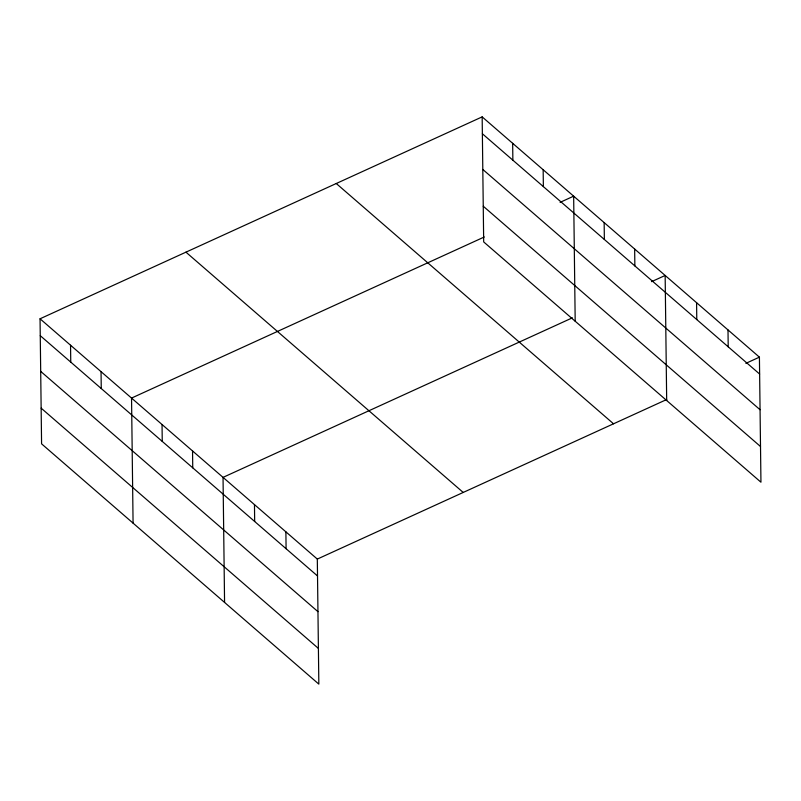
<?xml version="1.0" encoding="UTF-8"?>
<svg xmlns="http://www.w3.org/2000/svg" width="801" height="801" viewBox="0 0 801 801"><rect width="100%" height="100%" fill="white"/><g stroke="black" fill="none" stroke-linecap="round" stroke-linejoin="round"><path stroke-width="1.2" d="M40.05 318.788L317.316 559.078L318.838 684.124L41.582 443.844L40.05 318.788L482.162 116.876L759.418 357.156L760.95 482.212L483.684 241.922L482.162 116.876M484.305 236.976L131.544 398.077L133.076 523.133M560.089 202.363L573.656 196.165L575.188 321.221M572.415 317.817L223.038 477.376L224.57 602.432M651.583 281.662L665.15 275.464L666.682 400.52M317.316 559.078L666.682 399.519M745.851 363.354L759.418 357.156M482.372 133.757L759.628 374.047M482.803 169.452L760.069 409.742M483.253 206.227L760.509 446.517M336.26 183.509L613.526 423.789M185.942 252.155L463.208 492.445M40.26 335.679L317.516 575.959M40.691 371.374L317.957 611.654M41.141 408.15L318.408 648.43M727.999 329.922L728.209 346.813M696.58 302.698L696.78 319.579M634.652 249.031L634.863 265.922M604.154 222.598L604.365 239.489M543.158 169.732L543.368 186.623M512.66 143.309L512.87 160.19M285.887 531.844L286.097 548.725M254.468 504.61L254.668 521.501M192.54 450.943L192.751 467.834M162.042 424.51L162.253 441.401M101.046 371.654L101.256 388.535M70.548 345.221L70.758 362.102"/></g></svg>
